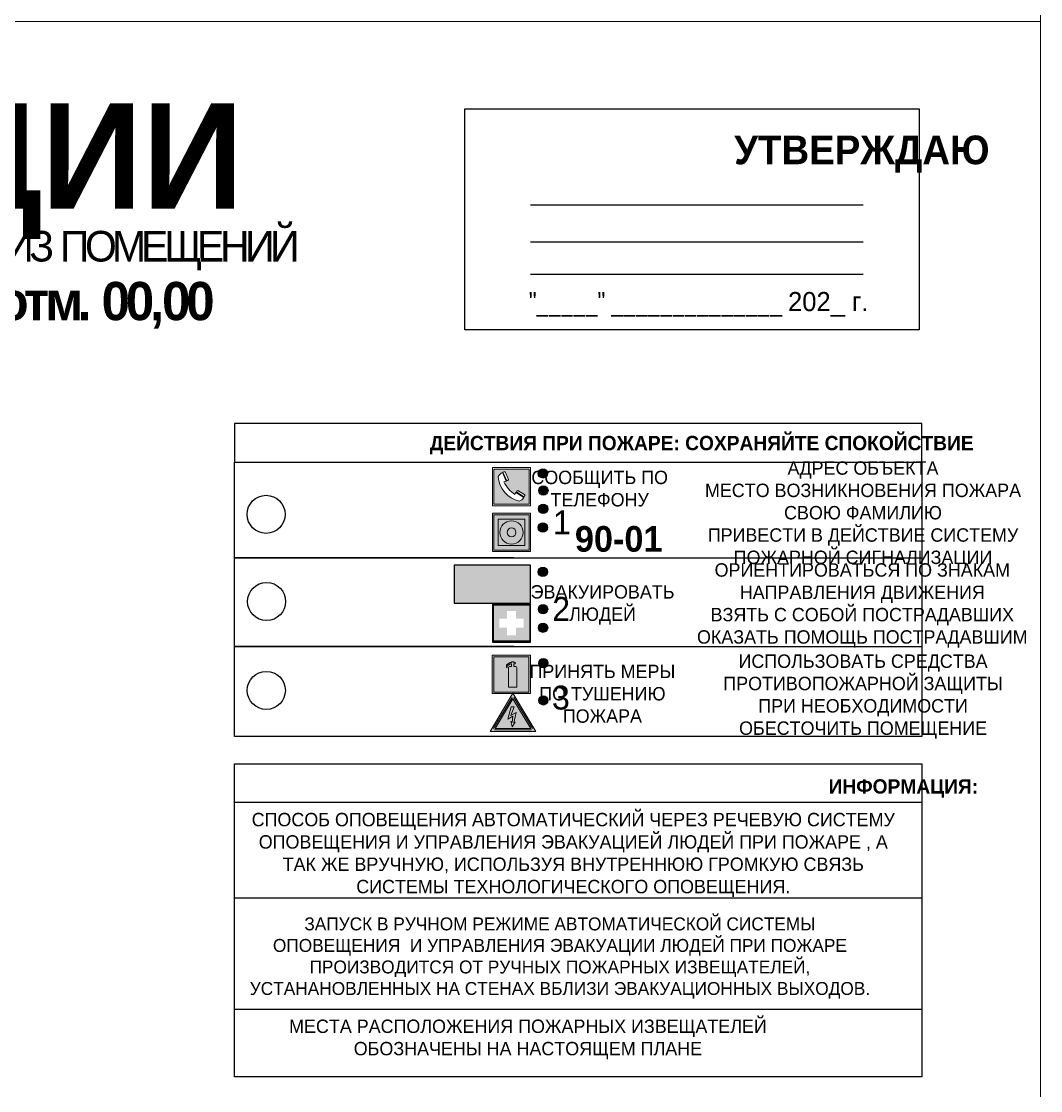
# Model space of a CAD drawing. Header units: millimetres. Extents: x 13810 to 67229, y 12374 to 21950.
# Drawn here: x 39149.1 to 39362.3, y 13930.5 to 14154.1 of the extents above; entities that cross this region are included whole.
import ezdxf

# ---------------------------------------------------------------- set-up
doc = ezdxf.new("R2010")
doc.units = ezdxf.units.MM
doc.styles.add('обычный', font='arial.ttf')

# ---------------------------------------------------------------- blocks, each defined once
blk = doc.blocks.new('A$C3E6D3DDE')
at = {"lineweight": 5}
h = blk.add_hatch(color=40, dxfattribs=at)
h.paths.add_polyline_path([(24.1, 1.45), (16.46, -11.35), (31.74, -11.35)])
h.paths.add_polyline_path([(24.09, -0.46), (30.03, -10.41), (18.14, -10.41)], flags=16)
h.paths.add_polyline_path([(24.54, -3.08), (23.41, -6.02), (25.13, -5.01), (24.33, -8.5), (24.82, -8.27), (23.79, -9.86), (23.4, -8.04), (23.8, -8.43), (24.04, -6.29), (22.39, -7.25), (23.44, -3.08)], flags=0)
h = blk.add_hatch(color=256, dxfattribs=at)
h.paths.add_polyline_path([(24.37, 0.03, 0.567511), (23.82, 0.03), (17.59, -10.4, 0.582454), (17.86, -10.88), (30.32, -10.88, 0.582149), (30.6, -10.4)])
h.paths.add_polyline_path([(24.09, -0.46), (18.14, -10.41), (30.03, -10.41)], flags=16)
h.paths.add_polyline_path([(24.54, -3.08), (23.41, -6.02), (25.13, -5.01), (24.33, -8.5), (24.82, -8.27), (23.79, -9.86), (23.4, -8.04), (23.8, -8.43), (24.04, -6.29), (22.39, -7.25), (23.44, -3.08)], flags=0)
h = blk.add_hatch(color=40, dxfattribs=at)
h.paths.add_polyline_path([(24.09, -0.46), (18.14, -10.41), (30.03, -10.41)])
h.paths.add_polyline_path([(24.82, -8.27), (23.79, -9.86), (23.4, -8.04), (23.8, -8.43), (24.04, -6.29), (22.39, -7.25), (23.44, -3.08), (24.54, -3.08), (23.41, -6.02), (25.13, -5.01), (24.33, -8.5)], flags=16)
at = {"color": 40, "lineweight": 5}
for p, q in [((16.46, -11.35), (24.1, 1.45)), ((24.1, 1.45), (31.74, -11.35))]:
    blk.add_line(p, q, dxfattribs=at)
at = {"lineweight": 5}
for p, q in [((17.59, -10.4), (23.82, 0.03)), ((24.37, 0.03), (30.6, -10.4)), ((18.14, -10.41), (24.09, -0.46)), ((23.44, -3.08), (22.39, -7.25)), ((23.41, -6.02), (24.54, -3.08)), ((24.54, -3.08), (23.44, -3.08)), ((24.09, -0.46), (30.03, -10.41)), ((22.39, -7.25), (24.04, -6.29)), ((25.13, -5.01), (23.41, -6.02)), ((24.04, -6.29), (23.8, -8.43)), ((24.33, -8.5), (25.13, -5.01)), ((18.14, -10.41), (30.03, -10.41)), ((23.8, -8.43), (23.4, -8.04)), ((23.4, -8.04), (23.79, -9.86)), ((23.79, -9.86), (24.82, -8.27)), ((24.82, -8.27), (24.33, -8.5)), ((17.86, -10.88), (30.32, -10.88))]:
    blk.add_line(p, q, dxfattribs=at)
at = {"color": 50, "lineweight": 5}
blk.add_line((31.74, -11.35), (16.46, -11.35), dxfattribs=at)
blk = doc.blocks.new('A$C456E1F9C')
at = {"lineweight": 5}
h = blk.add_hatch(color=242, dxfattribs=at)
h.paths.add_polyline_path([(0.51, -1.47), (0.51, -13.26), (12.29, -13.26), (12.29, -1.47)])
h.paths.add_polyline_path([(5.42, -4.95, -0.254479), (4.78, -5.4), (3.52, -2.53, -0.209735), (4.23, -2.4)], flags=16)
h.paths.add_polyline_path([(8.53, -8.6), (10.87, -10.17), (10.54, -10.76), (8.03, -9.13, -0.192251)], flags=16)
h.paths.add_polyline_path([(4.61, -5.49, 0.005518), (3.87, -5.72, 0.128647), (7.49, -10.01, 0.00809), (7.83, -9.33), (10.47, -10.97, -0.16736), (8.99, -12.25, -0.327862), (1.95, -3.95, -0.166952), (3.36, -2.62)], flags=16)
at = {"color": 242, "lineweight": 5}
for p, q in [((0, -13.77), (0, -0.97)), ((12.8, -0.97), (0, -0.97)), ((4.61, -5.49), (3.36, -2.62)), ((3.52, -2.53), (4.78, -5.4)), ((4.23, -2.4), (5.42, -4.95)), ((12.8, -13.77), (12.8, -0.97)), ((7.83, -9.33), (10.47, -10.97)), ((8.03, -9.13), (10.54, -10.76)), ((10.81, -10.12), (8.53, -8.6)), ((10.54, -10.76), (10.8, -10.3)), ((10.8, -10.3), (10.81, -10.12)), ((0, -13.77), (12.8, -13.77))]:
    blk.add_line(p, q, dxfattribs=at)
blk.add_lwpolyline([(0.51, -1.47), (12.29, -1.47), (12.29, -13.26), (0.51, -13.26)], close=True, dxfattribs=at)
for centre, radius, start, end in [((4.59, -5.34), 2.99, 114.2845, 152.1974), ((4.02, -3.27), 0.891, 76.3284, 123.7092), ((11.12, -3.31), 9.19, 183.9915, 256.6009), ((14.98, -39.1), 35.17, 107.1487, 108.4135), ((13.86, -0.94), 11.08, 205.5536, 234.8762), ((4.68, -4.59), 0.824, 276.9621, 334.0723), ((-13.31, 0.8), 23.44, 332.5487, 334.4027), ((8.94, -9.5), 0.989, 114.4092, 157.9388), ((7.87, -9.46), 3, 291.9291, 329.9329)]:
    blk.add_arc(centre, radius, start, end, dxfattribs=at)
blk = doc.blocks.new('A$C54414219')
at = {"true_color": 0xffffff}
h = blk.add_hatch(color=7, dxfattribs=at)
h.paths.add_polyline_path([(2.39, -9.45), (2.39, -18.3), (11.23, -18.3), (11.23, -9.45)], flags=0)
h.paths.add_polyline_path([(10.71, -13.87, -1), (2.92, -13.87, -1)], flags=0)
h.paths.add_polyline_path([(8.3, -13.87, -1), (5.33, -13.87, -1)], flags=0)
h.paths.add_polyline_path([(0.41, -7.47), (0.41, -20.27), (13.21, -20.27), (13.21, -7.47)])
h.paths.add_polyline_path([(0.92, -19.77), (12.71, -19.77), (12.71, -7.98), (0.92, -7.98)], flags=16)
h.paths.add_polyline_path([(11.23, -9.45), (11.23, -18.3), (2.39, -18.3), (2.39, -9.45)], flags=0)
at = {"lineweight": 5}
h = blk.add_hatch(color=242, dxfattribs=at)
h.paths.add_polyline_path([(12.71, -7.98), (0.92, -7.98), (0.92, -19.77), (12.71, -19.77)])
h.paths.add_polyline_path([(11.23, -18.3), (2.39, -18.3), (2.39, -9.45), (11.23, -9.45)], flags=16)
h.paths.add_polyline_path([(10.71, -13.87, -1), (2.92, -13.87, -1)], flags=0)
h.paths.add_polyline_path([(8.3, -13.87, -1), (5.33, -13.87, -1)], flags=0)
at = {"true_color": 0xffffff}
h = blk.add_hatch(color=7, dxfattribs=at)
h.paths.add_polyline_path([(2.39, -9.45), (2.39, -18.3), (11.23, -18.3), (11.23, -9.45)])
h.paths.add_polyline_path([(10.71, -13.87, -1), (2.92, -13.87, -1)], flags=16)
h.paths.add_polyline_path([(8.3, -13.87, -1), (5.33, -13.87, -1)], flags=0)
at = {"lineweight": 5}
h = blk.add_hatch(color=242, dxfattribs=at)
h.paths.add_polyline_path([(2.92, -13.87, 1), (10.71, -13.87, 1)])
h.paths.add_polyline_path([(8.3, -13.87, -1), (5.33, -13.87, -1)], flags=16)
at = {"color": 242, "lineweight": 5}
for p, q in [((0.41, -20.27), (0.41, -7.47)), ((0.41, -7.47), (13.21, -7.47)), ((0.41, -7.47), (13.21, -7.47)), ((13.21, -20.27), (13.21, -7.47)), ((0.41, -20.27), (13.21, -20.27))]:
    blk.add_line(p, q, dxfattribs=at)
for points in [[(0.92, -7.98), (12.71, -7.98), (12.71, -19.77), (0.92, -19.77)], [(2.39, -9.45), (11.23, -9.45), (11.23, -18.3), (2.39, -18.3)]]:
    blk.add_lwpolyline(points, close=True, dxfattribs=at)
for radius in [3.89, 1.49]:
    blk.add_circle((6.81, -13.87), radius, dxfattribs=at)
blk = doc.blocks.new('A$C32E8229D')
at = {"true_color": 0xffffff}
blk.add_hatch(color=7, dxfattribs=at).paths.add_polyline_path([(0, 0), (0, -8), (16, -8), (16, 0)])
h = blk.add_hatch(color=126)
h.paths.add_polyline_path([(0.2, -0.2), (15.8, -0.2), (15.8, -7.8), (0.2, -7.8)])
h.paths.add_polyline_path([(13.49, -2.05), (12.08, -2.05), (11.37, -2.63, 0.162397), (11.29, -2.84), (11.29, -3.63), (10.35, -3.63), (10.35, -4.05), (11.68, -4.05), (11.68, -3.48), (12.26, -4.28), (11.29, -5.1), (11.29, -6.78), (11.85, -6.78), (11.85, -5.44), (12.8, -4.64), (12.8, -5.94), (14.46, -5.94), (14.46, -5.39), (13.45, -5.39), (13.45, -3.97), (12.46, -2.59), (13.15, -2.59), (13.69, -3.34), (14.18, -3)], flags=16)
h.paths.add_polyline_path([(10.74, -1.82, 1), (11.8, -1.82, 1)], flags=16)
h.paths.add_polyline_path([(9.39, -3.59), (5.99, -3.59), (6.56, -3.03), (5.91, -3.03), (5.1, -3.83), (5.91, -4.64), (6.56, -4.64), (5.99, -4.09), (9.39, -4.09)], flags=16)
h.paths.add_polyline_path([(4.29, -1.08), (1.72, -1.08), (1.72, -6.6), (4.29, -6.6)], flags=16)
at = {"color": 126}
blk.add_lwpolyline([(16, -8), (0, -8), (0, 0), (16, 0)], close=True, dxfattribs=at)
blk = doc.blocks.new('A$C18900ED3')
h = blk.add_hatch(color=126)
h.paths.add_polyline_path([(-0.18, -0.18), (-7.02, -0.18), (-7.02, -7.02), (-0.18, -7.02)])
h.paths.add_polyline_path([(-5.89, -4.46), (-5.89, -2.77), (-4.46, -2.77), (-4.46, -1.31), (-2.77, -1.31), (-2.77, -2.77), (-1.33, -2.77), (-1.33, -4.46), (-2.77, -4.46), (-2.77, -5.89), (-4.46, -5.89), (-4.46, -4.46)], flags=16)
at = {"color": 126}
for p, q in [((-7.2, 0), (-7.2, -7.2)), ((0, 0), (-7.2, 0)), ((0, -7.2), (0, 0)), ((-7.02, -7.02), (-7.02, -0.18)), ((-7.02, -0.18), (-0.18, -0.18)), ((-0.18, -0.18), (-0.18, -7.02)), ((-7.2, -7.2), (0, -7.2)), ((-0.18, -7.02), (-7.02, -7.02))]:
    blk.add_line(p, q, dxfattribs=at)
blk = doc.blocks.new('A$C3AD82952')
at = {"true_color": 0xf5f5ff}
h = blk.add_hatch(color=7, dxfattribs=at)
h.dxf.hatch_style = 1
h.paths.add_polyline_path([(8.21, 8.73, 0.414214), (7.89, 9.05), (7.22, 9.05), (7.22, 9.92), (7.59, 9.92, 1), (7.57, 10.36), (7.22, 10.36), (7.22, 10.6), (6.43, 10.6), (6.43, 10.36), (6.01, 10.36), (4.74, 9.59), (4.74, 8.69), (4.98, 8.73), (4.98, 9.26), (6.12, 9.91), (6.43, 9.91), (6.43, 9.05), (5.76, 9.05, 0.414214), (5.44, 8.73), (5.44, 2.2), (8.21, 2.2)], flags=0)
h.paths.add_polyline_path([(12.8, 12.8), (0, 12.8), (0, 0), (12.8, 0)])
h.paths.add_polyline_path([(0.51, 12.29), (12.29, 12.29), (12.29, 0.51), (0.51, 0.51)], flags=16)
h.paths.add_polyline_path([(4.74, 9.59), (6.01, 10.36), (6.43, 10.36), (6.43, 10.6), (7.22, 10.6), (7.22, 10.36), (7.59, 10.36, -0.94586), (7.59, 9.92), (7.22, 9.92), (7.22, 9.05), (7.89, 9.05, -0.414214), (8.21, 8.73), (8.21, 2.2), (5.44, 2.2), (5.44, 8.73, -0.414214), (5.76, 9.05), (6.43, 9.05), (6.43, 9.91), (6.12, 9.91), (4.98, 9.26), (4.98, 8.73), (4.74, 8.69)], flags=0)
h = blk.add_hatch(color=242)
h.dxf.hatch_style = 1
h.paths.add_polyline_path([(12.29, 12.29), (0.51, 12.29), (0.51, 0.51), (12.29, 0.51)])
h.paths.add_polyline_path([(4.74, 8.69), (4.74, 9.59), (6.01, 10.36), (6.43, 10.36), (6.43, 10.6), (7.22, 10.6), (7.22, 10.36), (7.59, 10.36, -0.94586), (7.59, 9.92), (7.22, 9.92), (7.22, 9.05), (7.89, 9.05, -0.414214), (8.21, 8.73), (8.21, 2.2), (5.44, 2.2), (5.44, 8.73, -0.414214), (5.76, 9.05), (6.43, 9.05), (6.43, 9.91), (6.12, 9.91), (4.98, 9.26), (4.98, 8.73)], flags=16)
h = blk.add_hatch(color=7, dxfattribs=at)
h.dxf.hatch_style = 1
h.paths.add_polyline_path([(8.21, 8.73, 0.414214), (7.89, 9.05), (7.22, 9.05), (7.22, 9.92), (7.59, 9.92, 1), (7.57, 10.36), (7.22, 10.36), (7.22, 10.6), (6.43, 10.6), (6.43, 10.36), (6.01, 10.36), (4.74, 9.59), (4.74, 8.69), (4.98, 8.73), (4.98, 9.26), (6.12, 9.91), (6.43, 9.91), (6.43, 9.05), (5.76, 9.05, 0.414214), (5.44, 8.73), (5.44, 2.2), (8.21, 2.2)])
at = {"color": 242, "lineweight": 5}
for p, q in [((0, 0), (0, 12.8)), ((0, 12.8), (12.8, 12.8)), ((12.8, 0), (12.8, 12.8)), ((6.01, 10.36), (4.74, 9.59)), ((4.74, 9.59), (4.74, 8.69)), ((4.74, 8.69), (4.98, 8.73)), ((4.98, 9.26), (6.12, 9.91)), ((4.98, 8.73), (4.98, 9.26)), ((5.44, 2.2), (5.44, 8.73)), ((5.76, 9.05), (6.43, 9.05)), ((6.01, 10.36), (6.43, 10.36)), ((6.12, 9.91), (6.43, 9.91)), ((7.22, 10.6), (6.43, 10.6)), ((6.43, 10.6), (6.43, 10.36)), ((6.43, 9.91), (6.43, 9.05)), ((7.22, 10.36), (7.22, 10.6)), ((7.59, 10.36), (7.22, 10.36)), ((7.22, 9.05), (7.22, 9.92)), ((7.59, 9.92), (7.22, 9.92)), ((7.89, 9.05), (7.22, 9.05)), ((8.21, 2.2), (8.21, 8.73)), ((0, 0), (12.8, 0)), ((5.44, 2.2), (8.21, 2.2))]:
    blk.add_line(p, q, dxfattribs=at)
blk.add_lwpolyline([(0.51, 12.29), (12.29, 12.29), (12.29, 0.51), (0.51, 0.51)], close=True, dxfattribs=at)
for centre, radius, start, end in [((5.76, 8.73), 0.32, 90, 180), ((7.58, 10.14), 0.223, 273.1875, 86.8125), ((7.89, 8.73), 0.32, 0, 90)]:
    blk.add_arc(centre, radius, start, end, dxfattribs=at)

msp = doc.modelspace()

# ---------------------------------------------------------------- hatches: boundary and pattern name
at = {"lineweight": 0}
h = msp.add_hatch(color=256, dxfattribs=at)
h.dxf.hatch_style = 1
h.paths.add_polyline_path([(39257.2, 14059.54, 1), (39259.13, 14059.54, 1)])
h = msp.add_hatch(color=256, dxfattribs=at)
h.dxf.hatch_style = 1
h.paths.add_polyline_path([(39257.31, 14055.96, 1), (39259.24, 14055.96, 1)])
h = msp.add_hatch(color=256, dxfattribs=at)
h.dxf.hatch_style = 1
h.paths.add_polyline_path([(39257.27, 14052.15, 1), (39259.2, 14052.15, 1)])
h = msp.add_hatch(color=256, dxfattribs=at)
h.dxf.hatch_style = 1
h.paths.add_polyline_path([(39257.18, 14048.22, 1), (39259.12, 14048.22, 1)])
h = msp.add_hatch(color=256, dxfattribs=at)
h.dxf.hatch_style = 1
h.paths.add_polyline_path([(39257.2, 14038.95, 1), (39259.13, 14038.95, 1)])
h = msp.add_hatch(color=256, dxfattribs=at)
h.dxf.hatch_style = 1
h.paths.add_polyline_path([(39257.24, 14031.17, 1), (39259.17, 14031.17, 1)])
h = msp.add_hatch(color=256, dxfattribs=at)
h.dxf.hatch_style = 1
h.paths.add_polyline_path([(39257.23, 14027.27, 1), (39259.16, 14027.27, 1)])
h = msp.add_hatch(color=256, dxfattribs=at)
h.dxf.hatch_style = 1
h.paths.add_polyline_path([(39257.29, 14019.85, 1), (39259.22, 14019.85, 1)])
h = msp.add_hatch(color=256, dxfattribs=at)
h.dxf.hatch_style = 1
h.paths.add_polyline_path([(39257.29, 14012.08, 1), (39259.23, 14012.08, 1)])

# ---------------------------------------------------------------- linework, layer by layer
at = {"color": 126, "lineweight": 0, "true_color": 0x008754}
for points in [[(38762.27, 14549.05), (39362.27, 14549.05), (39362.27, 14154.05), (38762.27, 14154.05)], [(38762.27, 14154.05), (39362.27, 14154.05), (39362.27, 13759.05), (38762.27, 13759.05)], [(38762.27, 14154.05), (39362.27, 14154.05), (39362.27, 13759.05), (38762.27, 13759.05)], [(38762.27, 14154.05), (39362.27, 14154.05), (39362.27, 13759.05), (38762.27, 13759.05)], [(38762.27, 14154.05), (39362.27, 14154.05), (39362.27, 13759.05), (38762.27, 13759.05)]]:
    msp.add_lwpolyline(points, close=True, dxfattribs=at)
for points in [[(39241.84, 14135.77), (39336.84, 14135.77), (39336.84, 14089.57), (39241.84, 14089.57)], [(39193.66, 14061.9), (39337.42, 14061.9), (39337.42, 14069.95), (39193.66, 14069.95)], [(39193.66, 14061.9), (39337.42, 14061.9), (39337.42, 14004.5), (39193.66, 14004.5)]]:
    msp.add_lwpolyline(points, close=True)
for points in [[(39255.59, 14115.72), (39325.12, 14115.72)], [(39255.59, 14107.96), (39325.12, 14107.96)], [(39255.59, 14101.18), (39325.12, 14101.18)], [(39252.07, 14041.9), (39193.66, 14041.9), (39337.42, 14041.9)], [(39252.07, 14023.33), (39193.66, 14023.33), (39337.42, 14023.33)]]:
    msp.add_lwpolyline(points)
at = {"color": 0}
msp.add_lwpolyline([(39193.66, 13998.84), (39337.42, 13998.84), (39337.42, 13933.39), (39193.66, 13933.39)], close=True, dxfattribs=at)
for points in [[(39193.66, 13990.79), (39337.42, 13990.79)], [(39193.66, 13970.79), (39337.42, 13970.79)], [(39193.66, 13947.54), (39337.42, 13947.54)]]:
    msp.add_lwpolyline(points, dxfattribs=at)
for centre, radius in [((39258.17, 14059.54), 0.966), ((39258.27, 14055.96), 0.966), ((39200.28, 14050.98), 3.98), ((39258.23, 14052.15), 0.966), ((39258.15, 14048.22), 0.966), ((39258.16, 14038.95), 0.966), ((39200.38, 14032.75), 3.98), ((39258.2, 14031.17), 0.966), ((39258.2, 14027.27), 0.966), ((39258.25, 14019.85), 0.966), ((39200.32, 14014.17), 3.98), ((39258.26, 14012.08), 0.966)]:
    msp.add_circle(centre, radius)

# ---------------------------------------------------------------- block references
for name, p, xscale, yscale, zscale in [('A$C456E1F9C', (39247.61, 14061.36), 0.625, 0.625, 0.625), ('A$C54414219', (39247.35, 14055.87), 0.625, 0.625, 0.625), ('A$C18900ED3', (39255.61, 14032.23), 1.111111111007631, 1.111111111007631, 1.111111111007631), ('A$C3AD82952', (39247.56, 14013.5), 0.625, 0.625, 0.625), ('A$C3E6D3DDE', (39236.85, 14012.69), 0.625, 0.625, 0.625)]:
    msp.add_blockref(name, p, dxfattribs=dict(xscale=xscale, yscale=yscale, zscale=zscale))
at = {"xscale": -1}
msp.add_blockref('A$C32E8229D', (39255.61, 14040.38), dxfattribs=at)

# ---------------------------------------------------------------- texts
at = {"lineweight": 0, "style": 'обычный'}
for s, insert, char_height, width, attachment_point in [('{\\fProxima Nova Rg|b1|i0|c204|p2;ПЛАН ЭВАКУАЦИИ}', (38918.38, 14136.92), 22, 493.8901, 1), ('\\pi-18,l18,t18;{\\fProxima Nova Rg|b1|i0|c204|p2;УТВЕРЖДАЮ\\H1.1997x; }', (39324.88, 14126.31), 6, 126.6484, 5), ('{\\fArial Narrow|b0|i0|c204|p34;"_____" ______________ \\fProxima Nova Rg|b0|i0|c204|p2;202_ г. }', (39290.74, 14094.89), 4, 78.6503, 5), ('{\\fProxima Nova Rg|b1|i0|c204|p2;ДЕЙСТВИЯ ПРИ ПОЖАРЕ: СОХРАНЯЙТЕ СПОКОЙСТВИЕ\\H1.6644x; }', (39291.37, 14065.45), 3, 175.1736, 5), ('\\pi-8.4,l8.4,t8.4;{\\fProxima Nova Rg|b0|i0|c204|p2;АДРЕС ОБЪЕКТА\\PМЕСТО ВОЗНИКНОВЕНИЯ ПОЖАРА \\PСВОЮ ФАМИЛИЮ\\PПРИВЕСТИ В ДЕЙСТВИЕ СИСТЕМУ \\PПОЖАРНОЙ СИГНАЛИЗАЦИИ}', (39325.12, 14050.92), 2.8, 126.6484, 5), ('{\\fProxima Nova Rg|b0|i0|c204|p2;СООБЩИТЬ ПО \\PТЕЛЕФОНУ}', (39270.04, 14056.35), 2.8, 126.6484, 5), ('{\\fProxima Nova Rg|b0|i0|c204|p2;1\\H1.1667x; }', (39262.14, 14049.29), 5, 126.6484, 5), ('{\\fProxima Nova Rg|b1|i0|c204|p2;\\H1.0714x;90-01\\fProxima Nova Rg|b0|i0|c204|p2;\\H0.93331x; \\H1.3449x; }', (39274.02, 14045.81), 5, 126.6484, 5), ('\\pi-8.4,l8.4,t8.4;{\\fProxima Nova Rg|b0|i0|c204|p2;ОРИЕНТИРОВАТЬСЯ ПО ЗНАКАМ \\PНАПРАВЛЕНИЯ ДВИЖЕНИЯ\\PВЗЯТЬ С СОБОЙ ПОСТРАДАВШИХ\\PОКАЗАТЬ ПОМОЩЬ ПОСТРАДАВШИМ}', (39324.97, 14031.94), 2.8, 126.6484, 5), ('{\\fProxima Nova Rg|b0|i0|c204|p2;ЭВАКУИРОВАТЬ \\PЛЮДЕЙ}', (39270.65, 14032.03), 2.8, 126.6484, 5), ('{\\fProxima Nova Rg|b0|i0|c204|p2;2\\H1.1967x; }', (39261.99, 14031.2), 5, 126.6484, 5), ('\\pi-8.4,l8.4,t8.4;{\\fProxima Nova Rg|b0|i0|c204|p2;ИСПОЛЬЗОВАТЬ СРЕДСТВА \\PПРОТИВОПОЖАРНОЙ ЗАЩИТЫ \\PПРИ НЕОБХОДИМОСТИ \\PОБЕСТОЧИТЬ ПОМЕЩЕНИЕ}', (39325.13, 14012.87), 2.8, 126.6484, 5), ('{\\fProxima Nova Rg|b0|i0|c204|p2;ПРИНЯТЬ МЕРЫ \\PПО ТУШЕНИЮ \\PПОЖАРА}', (39270.61, 14013.45), 2.8, 126.6484, 5), ('{\\fProxima Nova Rg|b0|i0|c204|p2;3\\H1.1967x; }', (39261.93, 14012.63), 5, 126.6484, 5), ('{\\fProxima Nova Rg|b1|i0|c204|p2;ИНФОРМАЦИЯ:\\H1.1997x; }', (39333.56, 13993.65), 3, 175.1736, 5), ('{\\fProxima Nova Rg|b0|i0|c204|p2;СПОСОБ ОПОВЕЩЕНИЯ АВТОМАТИЧЕСКИЙ ЧЕРЕЗ РЕЧЕВУЮ СИСТЕМУ ОПОВЕЩЕНИЯ И УПРАВЛЕНИЯ ЭВАКУАЦИЕЙ ЛЮДЕЙ ПРИ ПОЖАРЕ , А ТАК ЖЕ ВРУЧНУЮ, ИСПОЛЬЗУЯ ВНУТРЕННЮЮ ГРОМКУЮ СВЯЗЬ СИСТЕМЫ ТЕХНОЛОГИЧЕСКОГО ОПОВЕЩЕНИЯ.}', (39264.52, 13979.75), 2.8, 137.0334, 5), ('{\\fProxima Nova Rg|b0|i0|c204|p2;\\P\\pt8.1;ЗАПУСК В РУЧНОМ РЕЖИМЕ АВТОМАТИЧЕСКОЙ СИСТЕМЫ ОПОВЕЩЕНИЯ  И УПРАВЛЕНИЯ ЭВАКУАЦИИ ЛЮДЕЙ ПРИ ПОЖАРЕ ПРОИЗВОДИТСЯ ОТ РУЧНЫХ ПОЖАРНЫХ ИЗВЕЩАТЕЛЕЙ, УСТАНАНОВЛЕННЫХ НА СТЕНАХ ВБЛИЗИ ЭВАКУАЦИОННЫХ ВЫХОДОВ. }', (39261.73, 13960.45), 2.7, 131.4512, 5), ('\\pt8.4;{\\fProxima Nova Rg|b0|i0|c204|p2;\\PМЕСТА РАСПОЛОЖЕНИЯ ПОЖАРНЫХ ИЗВЕЩАТЕЛЕЙ ОБОЗНАЧЕНЫ НА НАСТОЯЩЕМ ПЛАНЕ}', (39255.04, 13943.53), 2.8, 118.5618, 5)]:
    msp.add_mtext(s, dxfattribs=dict(at, insert=insert, char_height=char_height, width=width, attachment_point=attachment_point))
at = {"color": 0, "lineweight": 0, "insert": (39068.88, 14110.42), "char_height": 8, "width": 449.2158, "attachment_point": 5, "style": 'обычный'}
msp.add_mtext('{\\fArial Black|b1|i0|c204|p34;\\H2x;\\T0.85;  \\fArial Narrow|b0|i0|c204|p34;\\H0.8x;\\W0.9;\\P\\fProxima Nova Rg|b0|i0|c204|p2;\\H0.5x;\\W1;\\C256;ПРИ ПОЖАРЕ  ИЛИ ДРУГИХ ЧРЕЗВЫЧАЙНЫХ СИТУАЦИЯХ  ИЗ ПОМЕЩЕНИЙ \\fProxima Nova Rg|b1|i0|c204|p2;\\H1.25x;\\PЦЭН : ПРОИЗВОДСТВО 1, ЭО-1, КОРПУС 2, отм. 00,00}', dxfattribs=at)

doc.saveas('drawing.dxf')
